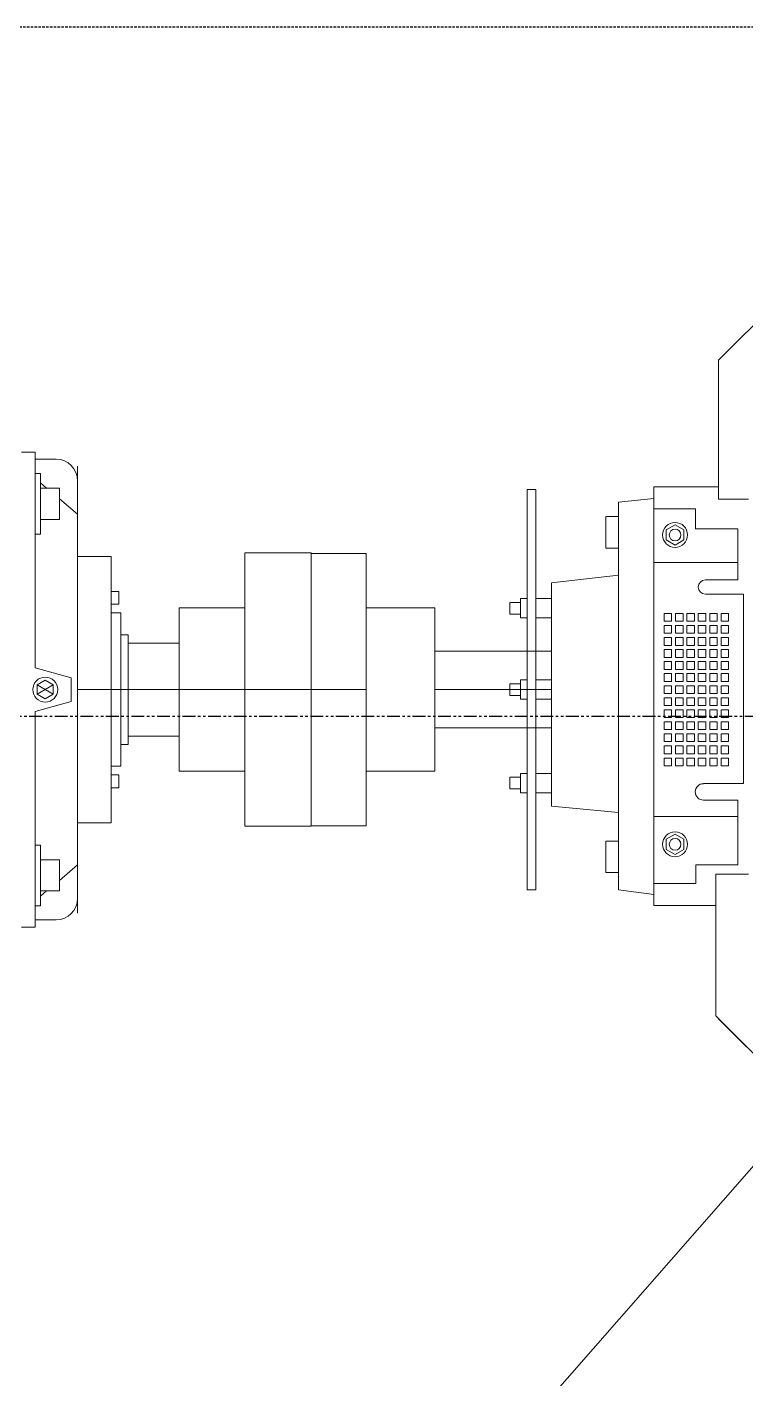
# Model space of a CAD drawing. Header units: inches. Extents: x 0 to 235202, y 0 to 361577.
# Drawn here: x 174126 to 174830, y 130742 to 132065 of the extents above; entities that cross this region are included whole.
import ezdxf
from ezdxf.enums import TextEntityAlignment as Align

# ---------------------------------------------------------------- set-up
doc = ezdxf.new("R2010")
doc.units = ezdxf.units.IN
doc.header["$MEASUREMENT"] = 0
doc.linetypes.add('HIDDEN', pattern=[0.375, 0.25, -0.125])
doc.linetypes.add('PHANTOM2', pattern=[1.25, 0.625, -0.125, 0.125, -0.125, 0.125, -0.125])
doc.layers.add('DIM', color=251, linetype='Continuous', lineweight=0)
for name, color, linetype in [('GRID_TXT45', 4, 'Continuous'), ('M-X-BKGD', 8, 'Continuous'), ('WINDOW ELEV', 3, 'Continuous')]:
    doc.layers.add(name, color=color, linetype=linetype)
doc.styles.add('SIMPLEX', font='simplex.shx')

# ---------------------------------------------------------------- blocks, each defined once
blk = doc.blocks.new('FLOOR PLAN REV 2')
at = {"color": 8, "linetype": 'PHANTOM2', "ltscale": 20}
blk.add_line((100766.6, 231217.3), (74313.2, 231217.3), dxfattribs=at)
at = {"layer": 'DIM', "color": 8, "linetype": 'HIDDEN', "lineweight": 25, "ltscale": 10}
blk.add_line((101326.8, 231892.2), (98326.8, 231892.2), dxfattribs=at)
at = {"layer": 'DIM', "color": 8, "linetype": 'Continuous'}
for p, q in [((100328.5, 231565.9), (100419.6, 231657.1)), ((100328.5, 231565.9), (100328.5, 231429.8)), ((99646.4, 231476.1), (99660, 231476.1)), ((99660, 231264.8), (99660, 231476.1)), ((99680.3, 231469.1), (99660, 231469.1)), ((99701.4, 231462.3), (99701.4, 231039)), ((99660, 231395.6), (99660, 231455.2)), ((99660, 231455.2), (99665, 231455.2)), ((99665, 231455.2), (99665, 231395.6)), ((99701.4, 231024.7), (99701.4, 231448)), ((99665, 231445.8), (99671, 231440.7)), ((99665, 231440.7), (99683.5, 231440.7)), ((99665, 231410.1), (99665, 231440.7)), ((99683.5, 231440.7), (99683.5, 231410.1)), ((100141.2, 231439.4), (100149.6, 231439.4)), ((100141.2, 231047.5), (100141.2, 231439.4)), ((100149.6, 231439.4), (100149.6, 231047.5)), ((100265, 231419), (100265, 231442.1)), ((100265, 231442.1), (100328.5, 231442.1)), ((99683.5, 231430.2), (99701.4, 231415.2)), ((100230.6, 231427.1), (100265, 231430.5)), ((100230.6, 231355.5), (100230.6, 231427.1)), ((100305.8, 231420.4), (100265, 231420.4)), ((100265, 231420.4), (100265, 231419)), ((100305.8, 231400.8), (100305.8, 231420.4)), ((100328.5, 231429.8), (100357.6, 231429.8)), ((99683.5, 231410.1), (99665, 231410.1)), ((100230.6, 231412.9), (100218.3, 231412.9)), ((100218.3, 231412.9), (100218.3, 231382.1)), ((100230.6, 231382.1), (100230.6, 231412.9)), ((100265, 231419), (100265, 231053.7)), ((99665, 231395.6), (99660, 231395.6)), ((100285.9, 231404.9), (100277.3, 231399.9)), ((100277.3, 231399.9), (100277.3, 231390)), ((100294.5, 231399.9), (100285.9, 231404.9)), ((100294.5, 231390), (100294.5, 231399.9)), ((100347.2, 231400.8), (100305.8, 231400.8)), ((100347.2, 231350.8), (100347.2, 231400.8)), ((100218.3, 231382.1), (100230.6, 231382.1)), ((100277.3, 231390), (100285.9, 231385)), ((100285.9, 231385), (100294.5, 231390)), ((99701.4, 231243.5), (99701.4, 231373.8)), ((99701.4, 231373.8), (99734.3, 231373.8)), ((99734.3, 231373.8), (99734.3, 231243.5)), ((99864.9, 231243.5), (99864.9, 231377.3)), ((99864.9, 231377.3), (99930, 231377.3)), ((99930, 231377.3), (99930, 231243.5)), ((99983.8, 231376.7), (99930, 231376.7)), ((99930, 231376.7), (99930, 231243.5)), ((99983.8, 231243.5), (99983.8, 231376.7)), ((100347.2, 231367.9), (100265, 231367.9)), ((100165, 231348), (100230.6, 231355.5)), ((100230.6, 231355.5), (100230.6, 231120.8)), ((100165, 231129.2), (100165, 231348)), ((100315.5, 231350.8), (100347.2, 231350.8)), ((99734.3, 231339.6), (99741.6, 231339.6)), ((99734.3, 231327.1), (99734.3, 231339.6)), ((99741.6, 231339.6), (99741.6, 231327.1)), ((100134.8, 231328.8), (100124.2, 231328.8)), ((100124.2, 231328.8), (100124.2, 231317.4)), ((100134.8, 231332.6), (100141.2, 231332.6)), ((100134.8, 231313.7), (100134.8, 231332.6)), ((100134.8, 231317.4), (100134.8, 231328.8)), ((100141.2, 231332.6), (100141.2, 231313.7)), ((100149.6, 231332.6), (100165, 231332.6)), ((100149.6, 231313.7), (100149.6, 231332.6)), ((100165, 231332.6), (100165, 231313.7)), ((100352.8, 231337), (100315.5, 231337)), ((100352.8, 231151.4), (100352.8, 231337)), ((99741.6, 231327.1), (99734.3, 231327.1)), ((99743.8, 231318.5), (99734.3, 231318.5)), ((99734.3, 231318.5), (99734.3, 231243.5)), ((99743.8, 231243.5), (99743.8, 231318.5)), ((99864.9, 231323.5), (99800.7, 231323.5)), ((99800.7, 231323.5), (99800.7, 231243.5)), ((99864.9, 231243.5), (99864.9, 231323.5)), ((99983.8, 231163.5), (99983.8, 231323.5)), ((99983.8, 231323.5), (100050.8, 231323.5)), ((100050.8, 231323.5), (100050.8, 231163.5)), ((100124.2, 231317.4), (100134.8, 231317.4)), ((100282.5, 231318), (100275.2, 231318)), ((100275.2, 231318), (100275.2, 231310.4)), ((100282.5, 231310.4), (100282.5, 231318)), ((100293.7, 231318), (100286.3, 231318)), ((100286.3, 231318), (100286.3, 231310.4)), ((100293.7, 231310.4), (100293.7, 231318)), ((100304.8, 231318), (100297.5, 231318)), ((100297.5, 231318), (100297.5, 231310.4)), ((100304.8, 231310.4), (100304.8, 231318)), ((100316, 231318), (100308.6, 231318)), ((100308.6, 231318), (100308.6, 231310.4)), ((100316, 231310.4), (100316, 231318)), ((100327.1, 231318), (100319.8, 231318)), ((100319.8, 231318), (100319.8, 231310.4)), ((100327.1, 231310.4), (100327.1, 231318)), ((100338.3, 231318), (100330.9, 231318)), ((100330.9, 231318), (100330.9, 231310.4)), ((100338.3, 231310.4), (100338.3, 231318)), ((100141.2, 231313.7), (100134.8, 231313.7)), ((100165, 231313.7), (100149.6, 231313.7)), ((100275.2, 231310.4), (100282.5, 231310.4)), ((100282.5, 231306.2), (100275.2, 231306.2)), ((100275.2, 231306.2), (100275.2, 231298.6)), ((100282.5, 231298.6), (100282.5, 231306.2)), ((100286.3, 231310.4), (100293.7, 231310.4)), ((100293.7, 231306.2), (100286.3, 231306.2)), ((100286.3, 231306.2), (100286.3, 231298.6)), ((100293.7, 231298.6), (100293.7, 231306.2)), ((100297.5, 231310.4), (100304.8, 231310.4)), ((100304.8, 231306.2), (100297.5, 231306.2)), ((100297.5, 231306.2), (100297.5, 231298.6)), ((100304.8, 231298.6), (100304.8, 231306.2)), ((100308.6, 231310.4), (100316, 231310.4)), ((100316, 231306.2), (100308.6, 231306.2)), ((100308.6, 231306.2), (100308.6, 231298.6)), ((100316, 231298.6), (100316, 231306.2)), ((100319.8, 231310.4), (100327.1, 231310.4)), ((100327.1, 231306.2), (100319.8, 231306.2)), ((100319.8, 231306.2), (100319.8, 231298.6)), ((100327.1, 231298.6), (100327.1, 231306.2)), ((100330.9, 231310.4), (100338.3, 231310.4)), ((100338.3, 231306.2), (100330.9, 231306.2)), ((100330.9, 231306.2), (100330.9, 231298.6)), ((100338.3, 231298.6), (100338.3, 231306.2)), ((99750.7, 231297.2), (99743.8, 231297.2)), ((99743.8, 231297.2), (99743.8, 231243.5)), ((99750.7, 231243.5), (99750.7, 231297.2)), ((99800.7, 231289.1), (99750.7, 231289.1)), ((99750.7, 231289.1), (99750.7, 231243.5)), ((99800.7, 231243.5), (99800.7, 231289.1)), ((100275.2, 231298.6), (100282.5, 231298.6)), ((100282.5, 231294.4), (100275.2, 231294.4)), ((100275.2, 231294.4), (100275.2, 231286.8)), ((100282.5, 231286.8), (100282.5, 231294.4)), ((100286.3, 231298.6), (100293.7, 231298.6)), ((100293.7, 231294.4), (100286.3, 231294.4)), ((100286.3, 231294.4), (100286.3, 231286.8)), ((100293.7, 231286.8), (100293.7, 231294.4)), ((100297.5, 231298.6), (100304.8, 231298.6)), ((100304.8, 231294.4), (100297.5, 231294.4)), ((100297.5, 231294.4), (100297.5, 231286.8)), ((100304.8, 231286.8), (100304.8, 231294.4)), ((100308.6, 231298.6), (100316, 231298.6)), ((100316, 231294.4), (100308.6, 231294.4)), ((100308.6, 231294.4), (100308.6, 231286.8)), ((100316, 231286.8), (100316, 231294.4)), ((100319.8, 231298.6), (100327.1, 231298.6)), ((100327.1, 231294.4), (100319.8, 231294.4)), ((100319.8, 231294.4), (100319.8, 231286.8)), ((100327.1, 231286.8), (100327.1, 231294.4)), ((100330.9, 231298.6), (100338.3, 231298.6)), ((100338.3, 231294.4), (100330.9, 231294.4)), ((100330.9, 231294.4), (100330.9, 231286.8)), ((100338.3, 231286.8), (100338.3, 231294.4)), ((100165, 231281.1), (100050.8, 231281.1)), ((100050.8, 231281.1), (100050.8, 231243.5)), ((100165, 231243.5), (100165, 231281.1)), ((100275.2, 231286.8), (100282.5, 231286.8)), ((100282.5, 231282.6), (100275.2, 231282.6)), ((100275.2, 231282.6), (100275.2, 231275)), ((100275.2, 231275), (100282.5, 231275)), ((100282.5, 231275), (100282.5, 231282.6)), ((100286.3, 231286.8), (100293.7, 231286.8)), ((100293.7, 231282.6), (100286.3, 231282.6)), ((100286.3, 231282.6), (100286.3, 231275)), ((100286.3, 231275), (100293.7, 231275)), ((100293.7, 231275), (100293.7, 231282.6)), ((100297.5, 231286.8), (100304.8, 231286.8)), ((100304.8, 231282.6), (100297.5, 231282.6)), ((100297.5, 231282.6), (100297.5, 231275)), ((100297.5, 231275), (100304.8, 231275)), ((100304.8, 231275), (100304.8, 231282.6)), ((100308.6, 231286.8), (100316, 231286.8)), ((100316, 231282.6), (100308.6, 231282.6)), ((100308.6, 231282.6), (100308.6, 231275)), ((100308.6, 231275), (100316, 231275)), ((100316, 231275), (100316, 231282.6)), ((100319.8, 231286.8), (100327.1, 231286.8)), ((100327.1, 231282.6), (100319.8, 231282.6)), ((100319.8, 231282.6), (100319.8, 231275)), ((100319.8, 231275), (100327.1, 231275)), ((100327.1, 231275), (100327.1, 231282.6)), ((100330.9, 231286.8), (100338.3, 231286.8)), ((100338.3, 231282.6), (100330.9, 231282.6)), ((100330.9, 231282.6), (100330.9, 231275)), ((100330.9, 231275), (100338.3, 231275)), ((100338.3, 231275), (100338.3, 231282.6)), ((99660, 231264.8), (99695, 231255.1)), ((100282.5, 231270.9), (100275.2, 231270.9)), ((100275.2, 231270.9), (100275.2, 231263.2)), ((100275.2, 231263.2), (100282.5, 231263.2)), ((100282.5, 231263.2), (100282.5, 231270.9)), ((100293.7, 231270.9), (100286.3, 231270.9)), ((100286.3, 231270.9), (100286.3, 231263.2)), ((100286.3, 231263.2), (100293.7, 231263.2)), ((100293.7, 231263.2), (100293.7, 231270.9)), ((100304.8, 231270.9), (100297.5, 231270.9)), ((100297.5, 231270.9), (100297.5, 231263.2)), ((100297.5, 231263.2), (100304.8, 231263.2)), ((100304.8, 231263.2), (100304.8, 231270.9)), ((100316, 231270.9), (100308.6, 231270.9)), ((100308.6, 231270.9), (100308.6, 231263.2)), ((100308.6, 231263.2), (100316, 231263.2)), ((100316, 231263.2), (100316, 231270.9)), ((100327.1, 231270.9), (100319.8, 231270.9)), ((100319.8, 231270.9), (100319.8, 231263.2)), ((100319.8, 231263.2), (100327.1, 231263.2)), ((100327.1, 231263.2), (100327.1, 231270.9)), ((100338.3, 231270.9), (100330.9, 231270.9)), ((100330.9, 231270.9), (100330.9, 231263.2)), ((100330.9, 231263.2), (100338.3, 231263.2)), ((100338.3, 231263.2), (100338.3, 231270.9)), ((99669.7, 231252.6), (99661.8, 231248)), ((99661.8, 231248), (99669.7, 231252.6)), ((99677.5, 231248), (99669.7, 231252.6)), ((99669.7, 231252.6), (99677.5, 231248)), ((99695, 231255.1), (99695, 231243.5)), ((100134.8, 231249.2), (100124.2, 231249.2)), ((100124.2, 231249.2), (100124.2, 231237.8)), ((100134.8, 231252.9), (100141.2, 231252.9)), ((100134.8, 231234), (100134.8, 231252.9)), ((100134.8, 231237.8), (100134.8, 231249.2)), ((100141.2, 231252.9), (100141.2, 231234)), ((100149.6, 231252.9), (100165, 231252.9)), ((100149.6, 231234), (100149.6, 231252.9)), ((100165, 231252.9), (100165, 231234)), ((100282.5, 231259.1), (100275.2, 231259.1)), ((100275.2, 231259.1), (100275.2, 231251.5)), ((100275.2, 231251.5), (100282.5, 231251.5)), ((100282.5, 231251.5), (100282.5, 231259.1)), ((100293.7, 231259.1), (100286.3, 231259.1)), ((100286.3, 231259.1), (100286.3, 231251.5)), ((100286.3, 231251.5), (100293.7, 231251.5)), ((100293.7, 231251.5), (100293.7, 231259.1)), ((100304.8, 231259.1), (100297.5, 231259.1)), ((100297.5, 231259.1), (100297.5, 231251.5)), ((100297.5, 231251.5), (100304.8, 231251.5)), ((100304.8, 231251.5), (100304.8, 231259.1)), ((100316, 231259.1), (100308.6, 231259.1)), ((100308.6, 231259.1), (100308.6, 231251.5)), ((100308.6, 231251.5), (100316, 231251.5)), ((100316, 231251.5), (100316, 231259.1)), ((100327.1, 231259.1), (100319.8, 231259.1)), ((100319.8, 231259.1), (100319.8, 231251.5)), ((100319.8, 231251.5), (100327.1, 231251.5)), ((100327.1, 231251.5), (100327.1, 231259.1)), ((100338.3, 231259.1), (100330.9, 231259.1)), ((100330.9, 231259.1), (100330.9, 231251.5)), ((100330.9, 231251.5), (100338.3, 231251.5)), ((100338.3, 231251.5), (100338.3, 231259.1)), ((99661.8, 231248), (99677.5, 231238.9)), ((99661.8, 231238.9), (99677.5, 231248)), ((99661.8, 231248), (99661.8, 231238.9)), ((99661.8, 231238.9), (99661.8, 231248)), ((99661.8, 231238.9), (99669.7, 231234.4)), ((99669.7, 231234.4), (99661.8, 231238.9)), ((99669.7, 231234.4), (99677.5, 231238.9)), ((99677.5, 231238.9), (99669.7, 231234.4)), ((99677.5, 231238.9), (99677.5, 231248)), ((99677.5, 231248), (99677.5, 231238.9)), ((99695, 231231.8), (99695, 231243.5)), ((99734.3, 231243.5), (99701.4, 231243.5)), ((99701.4, 231243.5), (99701.4, 231113.1)), ((99734.3, 231243.5), (99701.4, 231243.5)), ((99734.3, 231243.5), (99743.8, 231243.5)), ((99734.3, 231168.4), (99734.3, 231243.5)), ((99734.3, 231113.1), (99734.3, 231243.5)), ((99734.3, 231243.5), (99743.8, 231243.5)), ((99743.8, 231243.5), (99750.7, 231243.5)), ((99743.8, 231189.7), (99743.8, 231243.5)), ((99743.8, 231243.5), (99743.8, 231168.4)), ((99743.8, 231243.5), (99750.7, 231243.5)), ((99750.7, 231243.5), (99800.7, 231243.5)), ((99750.7, 231197.8), (99750.7, 231243.5)), ((99750.7, 231243.5), (99750.7, 231189.7)), ((99750.7, 231243.5), (99800.7, 231243.5)), ((99800.7, 231243.5), (99864.9, 231243.5)), ((99800.7, 231163.5), (99800.7, 231243.5)), ((99800.7, 231243.5), (99800.7, 231197.8)), ((99800.7, 231243.5), (99864.9, 231243.5)), ((99864.9, 231243.5), (99864.9, 231163.5)), ((99930, 231243.5), (99864.9, 231243.5)), ((99864.9, 231243.5), (99864.9, 231109.6)), ((99930, 231243.5), (99864.9, 231243.5)), ((99930, 231109.6), (99930, 231243.5)), ((99930, 231110.2), (99930, 231243.5)), ((99930, 231243.5), (99983.8, 231243.5)), ((99930, 231243.5), (99983.8, 231243.5)), ((99983.8, 231243.5), (99983.8, 231110.2)), ((100766.6, 231238.6), (100036.1, 230404.6)), ((100050.8, 231205.9), (100050.8, 231243.5)), ((100050.8, 231243.5), (100165, 231243.5)), ((100050.8, 231243.5), (100165, 231243.5)), ((100124.2, 231237.8), (100134.8, 231237.8)), ((100165, 231243.5), (100165, 231205.9)), ((100275.2, 231247.3), (100282.5, 231247.3)), ((100275.2, 231239.7), (100275.2, 231247.3)), ((100282.5, 231239.7), (100275.2, 231239.7)), ((100275.2, 231235.5), (100282.5, 231235.5)), ((100275.2, 231227.9), (100275.2, 231235.5)), ((100282.5, 231247.3), (100282.5, 231239.7)), ((100282.5, 231235.5), (100282.5, 231227.9)), ((100286.3, 231247.3), (100293.7, 231247.3)), ((100286.3, 231239.7), (100286.3, 231247.3)), ((100293.7, 231239.7), (100286.3, 231239.7)), ((100286.3, 231235.5), (100293.7, 231235.5)), ((100286.3, 231227.9), (100286.3, 231235.5)), ((100293.7, 231247.3), (100293.7, 231239.7)), ((100293.7, 231235.5), (100293.7, 231227.9)), ((100297.5, 231247.3), (100304.8, 231247.3)), ((100297.5, 231239.7), (100297.5, 231247.3)), ((100304.8, 231239.7), (100297.5, 231239.7)), ((100297.5, 231235.5), (100304.8, 231235.5)), ((100297.5, 231227.9), (100297.5, 231235.5)), ((100304.8, 231247.3), (100304.8, 231239.7)), ((100304.8, 231235.5), (100304.8, 231227.9)), ((100308.6, 231247.3), (100316, 231247.3)), ((100308.6, 231239.7), (100308.6, 231247.3)), ((100316, 231239.7), (100308.6, 231239.7)), ((100308.6, 231235.5), (100316, 231235.5)), ((100308.6, 231227.9), (100308.6, 231235.5)), ((100316, 231247.3), (100316, 231239.7)), ((100316, 231235.5), (100316, 231227.9)), ((100319.8, 231247.3), (100327.1, 231247.3)), ((100319.8, 231239.7), (100319.8, 231247.3)), ((100327.1, 231239.7), (100319.8, 231239.7)), ((100319.8, 231235.5), (100327.1, 231235.5)), ((100319.8, 231227.9), (100319.8, 231235.5)), ((100327.1, 231247.3), (100327.1, 231239.7)), ((100327.1, 231235.5), (100327.1, 231227.9)), ((100330.9, 231247.3), (100338.3, 231247.3)), ((100330.9, 231239.7), (100330.9, 231247.3)), ((100338.3, 231239.7), (100330.9, 231239.7)), ((100330.9, 231235.5), (100338.3, 231235.5)), ((100330.9, 231227.9), (100330.9, 231235.5)), ((100338.3, 231247.3), (100338.3, 231239.7)), ((100338.3, 231235.5), (100338.3, 231227.9)), ((99660, 231222.1), (99695, 231231.8)), ((99660, 231222.1), (99660, 231010.8)), ((100141.2, 231234), (100134.8, 231234)), ((100165, 231234), (100149.6, 231234)), ((100282.5, 231227.9), (100275.2, 231227.9)), ((100275.2, 231223.7), (100282.5, 231223.7)), ((100275.2, 231216.1), (100275.2, 231223.7)), ((100282.5, 231223.7), (100282.5, 231216.1)), ((100293.7, 231227.9), (100286.3, 231227.9)), ((100286.3, 231223.7), (100293.7, 231223.7)), ((100286.3, 231216.1), (100286.3, 231223.7)), ((100293.7, 231223.7), (100293.7, 231216.1)), ((100304.8, 231227.9), (100297.5, 231227.9)), ((100297.5, 231223.7), (100304.8, 231223.7)), ((100297.5, 231216.1), (100297.5, 231223.7)), ((100304.8, 231223.7), (100304.8, 231216.1)), ((100316, 231227.9), (100308.6, 231227.9)), ((100308.6, 231223.7), (100316, 231223.7)), ((100308.6, 231216.1), (100308.6, 231223.7)), ((100316, 231223.7), (100316, 231216.1)), ((100327.1, 231227.9), (100319.8, 231227.9)), ((100319.8, 231223.7), (100327.1, 231223.7)), ((100319.8, 231216.1), (100319.8, 231223.7)), ((100327.1, 231223.7), (100327.1, 231216.1)), ((100338.3, 231227.9), (100330.9, 231227.9)), ((100330.9, 231223.7), (100338.3, 231223.7)), ((100330.9, 231216.1), (100330.9, 231223.7)), ((100338.3, 231223.7), (100338.3, 231216.1)), ((100282.5, 231216.1), (100275.2, 231216.1)), ((100275.2, 231211.9), (100282.5, 231211.9)), ((100275.2, 231204.3), (100275.2, 231211.9)), ((100282.5, 231211.9), (100282.5, 231204.3)), ((100293.7, 231216.1), (100286.3, 231216.1)), ((100286.3, 231211.9), (100293.7, 231211.9)), ((100286.3, 231204.3), (100286.3, 231211.9)), ((100293.7, 231211.9), (100293.7, 231204.3)), ((100304.8, 231216.1), (100297.5, 231216.1)), ((100297.5, 231211.9), (100304.8, 231211.9)), ((100297.5, 231204.3), (100297.5, 231211.9)), ((100304.8, 231211.9), (100304.8, 231204.3)), ((100316, 231216.1), (100308.6, 231216.1)), ((100308.6, 231211.9), (100316, 231211.9)), ((100308.6, 231204.3), (100308.6, 231211.9)), ((100316, 231211.9), (100316, 231204.3)), ((100327.1, 231216.1), (100319.8, 231216.1)), ((100319.8, 231211.9), (100327.1, 231211.9)), ((100319.8, 231204.3), (100319.8, 231211.9)), ((100327.1, 231211.9), (100327.1, 231204.3)), ((100338.3, 231216.1), (100330.9, 231216.1)), ((100330.9, 231211.9), (100338.3, 231211.9)), ((100330.9, 231204.3), (100330.9, 231211.9)), ((100338.3, 231211.9), (100338.3, 231204.3)), ((99800.7, 231197.8), (99750.7, 231197.8)), ((100165, 231205.9), (100050.8, 231205.9)), ((100282.5, 231204.3), (100275.2, 231204.3)), ((100275.2, 231200.1), (100282.5, 231200.1)), ((100275.2, 231192.5), (100275.2, 231200.1)), ((100282.5, 231200.1), (100282.5, 231192.5)), ((100293.7, 231204.3), (100286.3, 231204.3)), ((100286.3, 231200.1), (100293.7, 231200.1)), ((100286.3, 231192.5), (100286.3, 231200.1)), ((100293.7, 231200.1), (100293.7, 231192.5)), ((100304.8, 231204.3), (100297.5, 231204.3)), ((100297.5, 231200.1), (100304.8, 231200.1)), ((100297.5, 231192.5), (100297.5, 231200.1)), ((100304.8, 231200.1), (100304.8, 231192.5)), ((100316, 231204.3), (100308.6, 231204.3)), ((100308.6, 231200.1), (100316, 231200.1)), ((100308.6, 231192.5), (100308.6, 231200.1)), ((100316, 231200.1), (100316, 231192.5)), ((100327.1, 231204.3), (100319.8, 231204.3)), ((100319.8, 231200.1), (100327.1, 231200.1)), ((100319.8, 231192.5), (100319.8, 231200.1)), ((100327.1, 231200.1), (100327.1, 231192.5)), ((100338.3, 231204.3), (100330.9, 231204.3)), ((100330.9, 231200.1), (100338.3, 231200.1)), ((100330.9, 231192.5), (100330.9, 231200.1)), ((100338.3, 231200.1), (100338.3, 231192.5)), ((99750.7, 231189.7), (99743.8, 231189.7)), ((100282.5, 231192.5), (100275.2, 231192.5)), ((100275.2, 231188.3), (100282.5, 231188.3)), ((100275.2, 231180.7), (100275.2, 231188.3)), ((100282.5, 231188.3), (100282.5, 231180.7)), ((100293.7, 231192.5), (100286.3, 231192.5)), ((100286.3, 231188.3), (100293.7, 231188.3)), ((100286.3, 231180.7), (100286.3, 231188.3)), ((100293.7, 231188.3), (100293.7, 231180.7)), ((100304.8, 231192.5), (100297.5, 231192.5)), ((100297.5, 231188.3), (100304.8, 231188.3)), ((100297.5, 231180.7), (100297.5, 231188.3)), ((100304.8, 231188.3), (100304.8, 231180.7)), ((100316, 231192.5), (100308.6, 231192.5)), ((100308.6, 231188.3), (100316, 231188.3)), ((100308.6, 231180.7), (100308.6, 231188.3)), ((100316, 231188.3), (100316, 231180.7)), ((100327.1, 231192.5), (100319.8, 231192.5)), ((100319.8, 231188.3), (100327.1, 231188.3)), ((100319.8, 231180.7), (100319.8, 231188.3)), ((100327.1, 231188.3), (100327.1, 231180.7)), ((100338.3, 231192.5), (100330.9, 231192.5)), ((100330.9, 231188.3), (100338.3, 231188.3)), ((100330.9, 231180.7), (100330.9, 231188.3)), ((100338.3, 231188.3), (100338.3, 231180.7)), ((100282.5, 231180.7), (100275.2, 231180.7)), ((100275.2, 231176.5), (100282.5, 231176.5)), ((100275.2, 231168.9), (100275.2, 231176.5)), ((100282.5, 231168.9), (100275.2, 231168.9)), ((100282.5, 231176.5), (100282.5, 231168.9)), ((100293.7, 231180.7), (100286.3, 231180.7)), ((100286.3, 231176.5), (100293.7, 231176.5)), ((100286.3, 231168.9), (100286.3, 231176.5)), ((100293.7, 231168.9), (100286.3, 231168.9)), ((100293.7, 231176.5), (100293.7, 231168.9)), ((100304.8, 231180.7), (100297.5, 231180.7)), ((100297.5, 231176.5), (100304.8, 231176.5)), ((100297.5, 231168.9), (100297.5, 231176.5)), ((100304.8, 231168.9), (100297.5, 231168.9)), ((100304.8, 231176.5), (100304.8, 231168.9)), ((100316, 231180.7), (100308.6, 231180.7)), ((100308.6, 231176.5), (100316, 231176.5)), ((100308.6, 231168.9), (100308.6, 231176.5)), ((100316, 231168.9), (100308.6, 231168.9)), ((100316, 231176.5), (100316, 231168.9)), ((100327.1, 231180.7), (100319.8, 231180.7)), ((100319.8, 231176.5), (100327.1, 231176.5)), ((100319.8, 231168.9), (100319.8, 231176.5)), ((100327.1, 231168.9), (100319.8, 231168.9)), ((100327.1, 231176.5), (100327.1, 231168.9)), ((100338.3, 231180.7), (100330.9, 231180.7)), ((100330.9, 231176.5), (100338.3, 231176.5)), ((100330.9, 231168.9), (100330.9, 231176.5)), ((100338.3, 231168.9), (100330.9, 231168.9)), ((100338.3, 231176.5), (100338.3, 231168.9)), ((99743.8, 231168.4), (99734.3, 231168.4)), ((99741.6, 231159.9), (99734.3, 231159.9)), ((99734.3, 231159.9), (99734.3, 231147.3)), ((99741.6, 231147.3), (99741.6, 231159.9)), ((99864.9, 231163.5), (99800.7, 231163.5)), ((100050.8, 231163.5), (99983.8, 231163.5)), ((100134.8, 231157.6), (100124.2, 231157.6)), ((100124.2, 231157.6), (100124.2, 231146.3)), ((100134.8, 231161.4), (100141.2, 231161.4)), ((100134.8, 231142.5), (100134.8, 231161.4)), ((100134.8, 231146.3), (100134.8, 231157.6)), ((100141.2, 231161.4), (100141.2, 231142.5)), ((100149.6, 231161.4), (100165, 231161.4)), ((100149.6, 231142.5), (100149.6, 231161.4)), ((100165, 231161.4), (100165, 231142.5)), ((99734.3, 231147.3), (99741.6, 231147.3)), ((100124.2, 231146.3), (100134.8, 231146.3)), ((100141.2, 231142.5), (100134.8, 231142.5)), ((100165, 231142.5), (100149.6, 231142.5)), ((100313.7, 231151.4), (100352.8, 231151.4)), ((100230.6, 231123.3), (100165, 231129.2)), ((100347.2, 231135.3), (100313.7, 231135.3)), ((100347.2, 231072), (100347.2, 231135.3)), ((100230.6, 231047.3), (100230.6, 231123.3)), ((100347.2, 231119.1), (100265, 231119.1)), ((99701.4, 231113.1), (99734.3, 231113.1)), ((99864.9, 231109.6), (99930, 231109.6)), ((99983.8, 231110.2), (99930, 231110.2)), ((99665, 231091.3), (99660, 231091.3)), ((99660, 231091.3), (99660, 231031.8)), ((99665, 231031.8), (99665, 231091.3)), ((100218.3, 231064.4), (100218.3, 231095.1)), ((100218.3, 231095.1), (100230.6, 231095.1)), ((100230.6, 231095.1), (100230.6, 231064.4)), ((100277.3, 231097), (100285.9, 231101.9)), ((100277.3, 231087), (100277.3, 231097)), ((100285.9, 231101.9), (100294.5, 231097)), ((100294.5, 231097), (100294.5, 231087)), ((99683.5, 231076.8), (99665, 231076.8)), ((99665, 231076.8), (99665, 231046.3)), ((99683.5, 231046.3), (99683.5, 231076.8)), ((100285.9, 231082.1), (100277.3, 231087)), ((100294.5, 231087), (100285.9, 231082.1)), ((99683.5, 231056.7), (99701.4, 231071.8)), ((100230.6, 231064.4), (100218.3, 231064.4)), ((100306.1, 231053.7), (100306.1, 231072)), ((100306.1, 231072), (100347.2, 231072)), ((100357.6, 231062.9), (100325.6, 231062.9)), ((100325.6, 231062.9), (100325.6, 230923.9)), ((100265, 231053.7), (100265, 231032.1)), ((100265, 231053.7), (100306.1, 231053.7)), ((99665, 231041.2), (99671, 231046.3)), ((99665, 231046.3), (99683.5, 231046.3)), ((100149.6, 231047.5), (100141.2, 231047.5)), ((100265, 231042.9), (100230.6, 231047.3)), ((99660, 231031.8), (99665, 231031.8)), ((100265, 231032.1), (100325.6, 231032.1)), ((99646.4, 231010.8), (99660, 231010.8)), ((99680.3, 231017.9), (99660, 231017.9)), ((100325.6, 230923.9), (100419.6, 230829.8)), ((100328.5, 230921.1), (100419.6, 230829.8))]:
    blk.add_line(p, q, dxfattribs=at)
for centre, radius in [((100285.9, 231394.9), 12.2), ((100285.9, 231394.9), 5.74), ((99669.7, 231243.5), 12.2), ((99669.7, 231243.5), 12.2), ((100285.9, 231092), 12.2), ((100285.9, 231092), 5.74)]:
    blk.add_circle(centre, radius, dxfattribs=at)
for centre, radius, start, end in [((99680.3, 231448), 21.1, 0, 90), ((100315.5, 231343.9), 6.9, 90, 270), ((100313.7, 231143.3), 8.06, 90, 270), ((99680.3, 231039), 21.1, 270, 0)]:
    blk.add_arc(centre, radius, start, end, dxfattribs=at)
at = {"layer": 'GRID_TXT45', "color": 8, "style": 'SIMPLEX'}
for p in [(53803.1, 233267.6), (53803.1, 227018.5), (53803.1, 220768)]:
    blk.add_attdef('GRD_TXT', text='', height=450, rotation=180, dxfattribs=at).set_placement(p, align=Align.MIDDLE_CENTER)
blk = doc.blocks.new('PLAN REV 1')
at = {"layer": 'WINDOW ELEV', "color": 1}
blk.add_blockref('FLOOR PLAN REV 2', (115854.5, -22751.9), dxfattribs=at)

msp = doc.modelspace()

# ---------------------------------------------------------------- block references
at = {"layer": 'M-X-BKGD', "color": 8}
msp.add_blockref('PLAN REV 1', (-41380, -77074.9), dxfattribs=at)

doc.saveas('drawing.dxf')
